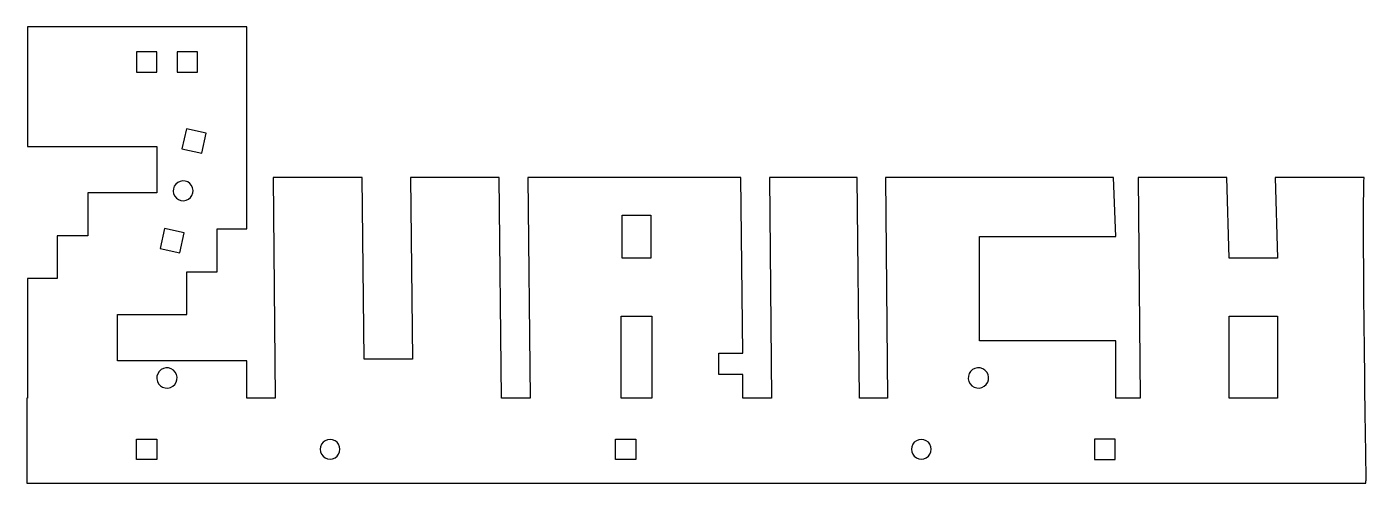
# Model space of a CAD drawing. Extents: x 0 to 263, y 0 to 90.
import ezdxf

# ---------------------------------------------------------------- set-up
doc = ezdxf.new("R2010")
doc.units = 0
doc.layers.add('Borhschablone', color=7, linetype='CONTINUOUS')
doc.layers.add('Dackelumriss', color=7, linetype='CONTINUOUS')

msp = doc.modelspace()

# ---------------------------------------------------------------- linework, layer by layer
at = {"layer": 'Borhschablone', "color": 7}
for points in [[(25.524121, 84.692329), (21.524124, 84.692329), (21.524124, 80.692329), (25.524121, 80.692329)], [(33.524116, 84.692321), (29.524119, 84.692321), (29.524119, 80.692329), (33.524116, 80.692329)], [(31.336223, 69.565044), (30.474819, 65.658899), (34.380943, 64.797488), (35.242373, 68.703632)], [(30.116653, 59.275006), (29.655537, 59.059358), (29.265965, 58.731711), (28.974447, 58.314397), (28.800854, 57.83585), (28.757065, 57.328686), (28.846018, 56.827465), (29.061653, 56.366347), (29.389313, 55.976755), (29.806614, 55.68524), (30.285166, 55.511666), (30.792346, 55.467864), (31.293546, 55.556817), (31.754662, 55.772465), (32.144261, 56.10011), (32.435779, 56.517426), (32.609345, 56.995973), (32.65316, 57.503137), (32.564208, 58.004355), (32.348546, 58.465474), (32.020912, 58.855068), (31.603585, 59.146583), (31.125059, 59.320157), (30.61788, 59.363959)], [(30.9353, 49.172908), (27.029151, 50.03432), (26.167747, 46.128175), (30.073896, 45.266761)], [(25.553173, 21.03183), (25.532535, 20.510124), (25.647576, 20.000854), (25.89049, 19.538707), (26.24474, 19.155167), (26.686198, 18.876375), (27.184699, 18.721356), (27.706378, 18.700718), (28.215728, 18.815733), (28.677849, 19.058647), (29.061362, 19.412897), (29.340127, 19.854355), (29.4952, 20.352909), (29.515837, 20.874614), (29.400849, 21.383884), (29.157935, 21.846032), (28.803685, 22.229572), (28.362227, 22.508363), (27.863673, 22.663383), (27.341968, 22.68402), (26.832698, 22.569006), (26.370576, 22.326092), (25.98701, 21.971841), (25.708245, 21.530384)], [(184.731771, 20.518009), (184.844748, 20.008289), (185.08581, 19.545162), (185.438526, 19.16022), (185.878872, 18.879709), (186.376818, 18.722705), (186.898418, 18.699951), (187.408164, 18.812955), (187.871264, 19.054043), (188.256206, 19.406759), (188.536718, 19.847105), (188.693721, 20.345051), (188.716476, 20.86665), (188.603472, 21.376397), (188.362384, 21.839497), (188.009668, 22.224439), (187.569322, 22.50495), (187.071402, 22.661954), (186.549829, 22.684708), (186.040056, 22.571705), (185.57693, 22.330616), (185.191987, 21.9779), (184.911476, 21.537554), (184.754499, 21.039608)], [(21.524124, 8.692325), (25.524121, 8.692325), (25.524174, 4.692327), (21.524177, 4.692327)], [(57.835355, 7.667329), (57.640569, 7.197005), (57.574106, 6.692313), (57.640569, 6.18762), (57.835355, 5.717323), (58.145262, 5.313463), (58.549122, 5.003583), (59.019419, 4.80877), (59.524112, 4.742333), (60.028804, 4.80877), (60.499101, 5.003583), (60.902961, 5.313463), (61.212868, 5.717323), (61.40768, 6.187646), (61.474117, 6.692339), (61.40768, 7.197032), (61.212868, 7.667329), (60.902961, 8.071189), (60.499101, 8.381069), (60.028804, 8.575881), (59.524138, 8.642318), (59.019472, 8.575881), (58.549175, 8.381069), (58.145288, 8.071189)], [(119.52415, 4.692327), (115.5241, 4.692327), (115.5241, 8.692325), (119.524124, 8.692325)], [(173.57416, 6.692313), (173.640544, 6.18762), (173.835356, 5.717323), (174.145263, 5.313463), (174.549123, 5.003583), (175.01942, 4.80877), (175.524112, 4.742307), (176.028805, 4.80877), (176.499102, 5.003583), (176.902962, 5.313463), (177.212868, 5.717323), (177.407655, 6.18762), (177.474118, 6.692313), (177.407655, 7.197005), (177.212868, 7.667329), (176.902962, 8.071189), (176.499102, 8.381069), (176.028805, 8.575881), (175.524112, 8.642318), (175.01942, 8.575881), (174.549123, 8.381069), (174.145263, 8.071189), (173.835356, 7.667329), (173.640597, 7.197032)], [(209.524208, 4.692327), (213.524153, 4.692327), (213.524126, 8.692325), (209.524155, 8.692325)]]:
    msp.add_lwpolyline(points, close=True, dxfattribs=at)
at = {"layer": 'Dackelumriss', "color": 1}
for points in [[(0.176612, 89.607493), (0.176612, 66.086739), (25.554088, 66.086739), (25.554088, 56.996748), (12.028712, 56.996748), (12.028712, 48.588388), (5.963359, 48.588388), (5.963359, 40.18004), (0.176612, 40.18004), (0.176612, 16.698828), (0.032642, 16.698828), (0.032642, 0.032644), (262.695925, 0.032644), (262.695925, 0.52424), (262.796089, 0.52424)], [(262.385448, 60.041242), (244.955981, 60.041242), (245.366622, 44.197191), (235.884815, 44.197191), (235.474174, 60.041242), (218.044678, 60.041242), (218.455319, 16.698828), (213.649044, 16.698828), (213.649044, 27.982566), (186.946786, 27.982566), (186.946786, 48.429116), (213.649044, 48.429116), (213.238403, 60.041242), (168.479227, 60.041242), (168.889868, 16.698828), (163.370138, 16.698828), (162.959497, 60.041242), (145.739051, 60.041242), (146.149692, 16.698828), (140.524323, 16.698828), (140.524323, 21.358061), (135.783418, 21.358061), (135.783418, 25.562422), (140.524323, 25.562422), (140.113681, 60.041242), (98.35224, 60.041242), (98.762881, 16.698828), (93.129772, 16.698828), (92.719131, 60.041242), (75.289647, 60.041242), (75.70029, 24.385979), (66.218482, 24.385979), (65.807839, 60.041242), (48.378359, 60.041242), (48.789002, 16.698828), (43.192935, 16.698828), (43.192935, 24.044984), (17.815462, 24.044984), (17.815462, 33.134983), (31.41041, 33.134983), (31.41041, 41.54334), (37.406194, 41.54334), (37.406194, 49.952018), (43.192935, 49.952018), (43.192935, 89.607493), (0.176612, 89.607493)]]:
    msp.add_lwpolyline(points, dxfattribs=at)
for points in [[(116.820119, 52.605538), (122.467074, 52.605538), (122.467074, 44.197191), (116.820119, 44.197191)], [(116.61076, 32.794332), (122.676444, 32.794332), (122.676444, 16.698828), (116.61076, 16.698828)], [(235.884815, 32.794332), (245.366622, 32.794332), (245.366622, 16.698828), (235.884815, 16.698828)]]:
    msp.add_lwpolyline(points, close=True, dxfattribs=at)
msp.add_open_spline([(262.796089, 0.52424), (262.796089, 0.52424), (261.974804, 52.649681), (262.385448, 60.041242)], degree=3, dxfattribs=at)

doc.saveas('drawing.dxf')
